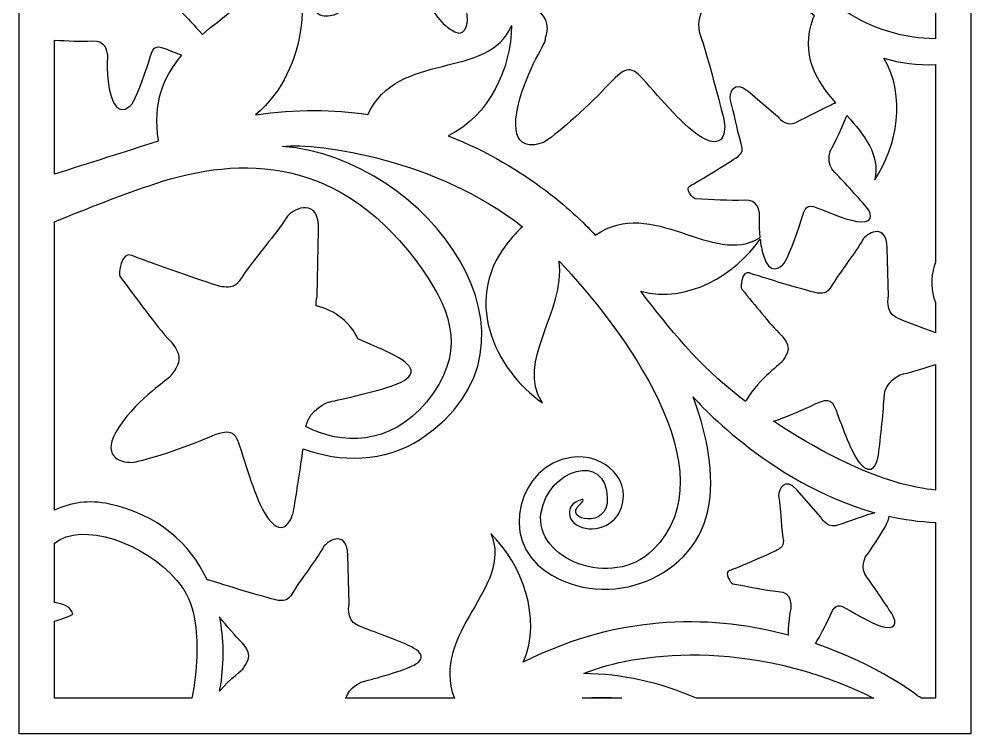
# Model space of a CAD drawing. Header units: centimetres. Extents: x -20.8 to -15.2, y -3.7 to 9.
# Drawn here: x -20.81 to -15.17, y -3.67 to 0.57 of the extents above; entities that cross this region are included whole.
import ezdxf

# ---------------------------------------------------------------- set-up
doc = ezdxf.new("R2010")
doc.units = ezdxf.units.CM
doc.header["$MEASUREMENT"] = 0
doc.layers.add('layer 1', color=7, linetype='Continuous')

msp = doc.modelspace()

# ---------------------------------------------------------------- linework, layer by layer
at = {"layer": 'layer 1', "color": 250, "lineweight": 30}
for points, knots in [([(-20.80773, -3.66548), (-20.80773, -3.66548), (-15.17043, -3.66548), (-15.17043, -3.66548), (-15.17043, -3.66548), (-15.17043, -3.66548), (-15.17043, 9.00069), (-15.17043, 9.00069), (-15.17043, 9.00069), (-15.17043, 9.00069), (-20.80773, 9.00069), (-20.80773, 9.00069), (-20.80773, 9.00069), (-20.80773, 9.00069), (-20.80773, -3.66548), (-20.80773, -3.66548)], [0, 0, 0, 0, 0.2, 0.2, 0.2, 0.2, 0.4, 0.4, 0.4, 0.4, 0.6, 0.6, 0.6, 0.6, 1, 1, 1, 1]), ([(-15.38113, 0.45365), (-15.38113, 0.45365), (-15.38113, 1.33481), (-15.38113, 1.33481), (-15.38113, 1.33481), (-15.38113, 1.33481), (-15.38297, 1.34072), (-15.38297, 1.34072), (-15.38297, 1.34072), (-15.38622, 1.35135), (-15.38897, 1.36193), (-15.39128, 1.37241), (-15.39128, 1.37241), (-15.40164, 1.36466), (-15.41935, 1.36158), (-15.44774, 1.36681), (-15.44774, 1.36681), (-15.51716, 1.37959), (-15.63224, 1.4503), (-15.71829, 1.49852), (-15.71829, 1.49852), (-15.7795, 1.53283), (-15.79417, 1.51715), (-15.83431, 1.42769), (-15.83431, 1.42769), (-15.87611, 1.33454), (-15.95934, 1.19185), (-15.98045, 1.1712), (-15.98045, 1.1712), (-16.01187, 1.14047), (-16.08764, 1.10306), (-16.10868, 1.23867), (-16.10868, 1.23867), (-16.12971, 1.37429), (-16.09007, 1.50567), (-16.09528, 1.51823), (-16.09528, 1.51823), (-16.10051, 1.53079), (-16.0854, 1.60618), (-16.18248, 1.61455), (-16.18248, 1.61455), (-16.25897, 1.62114), (-16.34165, 1.63807), (-16.42678, 1.65424), (-16.42678, 1.65424), (-16.42603, 1.55611), (-16.41936, 1.46389), (-16.40478, 1.38294), (-16.40478, 1.38294), (-16.38641, 1.281), (-16.3572, 1.18638), (-16.31911, 1.09951), (-16.31911, 1.09951), (-16.31114, 1.09142), (-16.30677, 1.08198), (-16.30622, 1.07105), (-16.30622, 1.07105), (-16.12215, 0.67958), (-15.75365, 0.45496), (-15.38113, 0.45365)], [0, 0, 0, 0, 0.0625, 0.0625, 0.0625, 0.0625, 0.125, 0.125, 0.125, 0.125, 0.1875, 0.1875, 0.1875, 0.1875, 0.25, 0.25, 0.25, 0.25, 0.3125, 0.3125, 0.3125, 0.3125, 0.375, 0.375, 0.375, 0.375, 0.4375, 0.4375, 0.4375, 0.4375, 0.5, 0.5, 0.5, 0.5, 0.5625, 0.5625, 0.5625, 0.5625, 0.625, 0.625, 0.625, 0.625, 0.6875, 0.6875, 0.6875, 0.6875, 0.75, 0.75, 0.75, 0.75, 0.8125, 0.8125, 0.8125, 0.8125, 0.875, 0.875, 0.875, 0.875, 1, 1, 1, 1]), ([(-16.41967, -0.72427), (-16.69967, -0.90035), (-17.05377, -0.4753), (-17.39508, -0.70962), (-17.39508, -0.70962), (-17.48923, -0.60699), (-17.79299, -0.3058), (-18.26694, -0.12129), (-18.26694, -0.12129), (-18.02116, -0.00511), (-17.8938, 0.28228), (-17.8907, 0.53192), (-17.8907, 0.53192), (-18.02389, 0.20957), (-18.56746, 0.385), (-18.74195, 0.0053), (-18.74195, 0.0053), (-18.94444, 0.0354), (-19.16674, 0.03902), (-19.40704, 0.00224), (-19.40704, 0.00224), (-19.08494, 0.27807), (-19.07135, 0.76538), (-19.22054, 1.11146), (-19.22054, 1.11146), (-19.21252, 0.82122), (-19.49604, 0.67613), (-19.72192, 0.47896), (-19.72192, 0.47896), (-19.76763, 0.52992), (-19.81665, 0.58343), (-19.84078, 0.60627), (-19.84078, 0.60627), (-19.89296, 0.65563), (-19.86632, 0.73163), (-19.86632, 0.73163), (-19.86632, 0.73163), (-19.86632, 0.73163), (-19.8013, 0.85544), (-19.77019, 0.93698), (-19.77019, 0.93698), (-19.73259, 1.0355), (-19.77092, 1.0487), (-19.86184, 1.00636), (-19.86184, 1.00636), (-19.93588, 0.97187), (-20.04274, 0.91202), (-20.07946, 0.89779), (-20.07946, 0.89779), (-20.13541, 0.87611), (-20.17738, 0.93725), (-20.17738, 0.93725), (-20.17738, 0.93725), (-20.17738, 0.93725), (-20.28173, 1.02645), (-20.28173, 1.02645), (-20.28173, 1.02645), (-19.97825, 0.99415), (-19.64257, 1.05001), (-19.29615, 1.26808), (-19.29615, 1.26808), (-19.24985, 1.29722), (-19.20739, 1.33095), (-19.16866, 1.3686), (-19.16866, 1.3686), (-19.08271, 1.30217), (-19.0001, 1.23585), (-18.91852, 1.18503), (-18.91852, 1.18503), (-18.81803, 1.12242), (-18.87598, 1.04911), (-18.87726, 1.03264), (-18.87726, 1.03264), (-18.87853, 1.01616), (-18.99394, 0.89577), (-19.04598, 0.73733), (-19.04598, 0.73733), (-19.09802, 0.57889), (-18.99534, 0.57757), (-18.94437, 0.59352), (-18.94437, 0.59352), (-18.91013, 0.60424), (-18.74129, 0.71282), (-18.64463, 0.79062), (-18.64463, 0.79062), (-18.5518, 0.86534), (-18.52728, 0.87422), (-18.47993, 0.80331), (-18.47993, 0.80331), (-18.41336, 0.70361), (-18.32777, 0.56358), (-18.25966, 0.51144), (-18.25966, 0.51144), (-18.16377, 0.43803), (-18.1505, 0.54056), (-18.15557, 0.58624), (-18.15557, 0.58624), (-18.16364, 0.65883), (-18.17699, 0.77521), (-18.18904, 0.86228), (-18.18904, 0.86228), (-18.04603, 0.78266), (-17.90854, 0.69969), (-17.77644, 0.6419), (-17.77644, 0.6419), (-17.62942, 0.5776), (-17.69281, 0.46795), (-17.6913, 0.44559), (-17.6913, 0.44559), (-17.68978, 0.42324), (-17.82102, 0.23922), (-17.85983, 0.01655), (-17.85983, 0.01655), (-17.89865, -0.20612), (-17.76067, -0.1878), (-17.69544, -0.15644), (-17.69544, -0.15644), (-17.6516, -0.13537), (-17.4464, 0.04327), (-17.33199, 0.16651), (-17.33199, 0.16651), (-17.2221, 0.28488), (-17.19094, 0.30158), (-17.11358, 0.21575), (-17.11358, 0.21575), (-17.00481, 0.09506), (-16.86262, -0.07602), (-16.76108, -0.13263), (-16.76108, -0.13263), (-16.61813, -0.21233), (-16.62038, -0.07222), (-16.63612, -0.01195), (-16.63612, -0.01195), (-16.67216, 0.126), (-16.74069, 0.38367), (-16.77249, 0.47188), (-16.77249, 0.47188), (-16.81673, 0.59463), (-16.71132, 0.69607), (-16.71132, 0.69607), (-16.71132, 0.69607), (-16.71132, 0.69607), (-16.51287, 0.83779), (-16.39464, 0.94393), (-16.39464, 0.94393), (-16.31985, 0.81902), (-16.22245, 0.69916), (-16.09708, 0.58906), (-16.09708, 0.58906), (-16.10015, 0.58562), (-16.10263, 0.58142), (-16.10445, 0.57635), (-16.10445, 0.57635), (-16.18284, 0.35759), (-16.08597, 0.20857), (-15.97157, 0.07449), (-15.97157, 0.07449), (-15.98015, 0.07124), (-15.98936, 0.0673), (-15.99921, 0.06272), (-15.99921, 0.06272), (-16.07324, 0.02823), (-16.1801, -0.03162), (-16.21682, -0.04585), (-16.21682, -0.04585), (-16.27278, -0.06754), (-16.31475, -0.00639), (-16.31475, -0.00639), (-16.31475, -0.00639), (-16.31475, -0.00639), (-16.48906, 0.14264), (-16.48906, 0.14264), (-16.48906, 0.14264), (-16.57579, 0.21678), (-16.60211, 0.12751), (-16.5954, 0.08944), (-16.5954, 0.08944), (-16.56834, 0.00259), (-16.56034, -0.06612), (-16.53224, -0.16679), (-16.53224, -0.16679), (-16.51306, -0.21851), (-16.53766, -0.23021), (-16.55, -0.24327), (-16.55, -0.24327), (-16.56234, -0.25631), (-16.79877, -0.39926), (-16.83398, -0.41725), (-16.83398, -0.41725), (-16.86919, -0.43525), (-16.81416, -0.49532), (-16.80184, -0.4957), (-16.80184, -0.4957), (-16.70124, -0.49882), (-16.602, -0.50764), (-16.51378, -0.50279), (-16.51378, -0.50279), (-16.42557, -0.49794), (-16.42953, -0.56756), (-16.42324, -0.57817), (-16.42324, -0.57817), (-16.41887, -0.58555), (-16.42668, -0.64729), (-16.41967, -0.72427)], [0, 0, 0, 0, 0.0192308, 0.0192308, 0.0192308, 0.0192308, 0.0384615, 0.0384615, 0.0384615, 0.0384615, 0.0576923, 0.0576923, 0.0576923, 0.0576923, 0.0769231, 0.0769231, 0.0769231, 0.0769231, 0.0961538, 0.0961538, 0.0961538, 0.0961538, 0.1153846, 0.1153846, 0.1153846, 0.1153846, 0.1346154, 0.1346154, 0.1346154, 0.1346154, 0.1538462, 0.1538462, 0.1538462, 0.1538462, 0.1730769, 0.1730769, 0.1730769, 0.1730769, 0.1923077, 0.1923077, 0.1923077, 0.1923077, 0.2115385, 0.2115385, 0.2115385, 0.2115385, 0.2307692, 0.2307692, 0.2307692, 0.2307692, 0.25, 0.25, 0.25, 0.25, 0.2692308, 0.2692308, 0.2692308, 0.2692308, 0.2884615, 0.2884615, 0.2884615, 0.2884615, 0.3076923, 0.3076923, 0.3076923, 0.3076923, 0.3269231, 0.3269231, 0.3269231, 0.3269231, 0.3461538, 0.3461538, 0.3461538, 0.3461538, 0.3653846, 0.3653846, 0.3653846, 0.3653846, 0.3846154, 0.3846154, 0.3846154, 0.3846154, 0.4038462, 0.4038462, 0.4038462, 0.4038462, 0.4230769, 0.4230769, 0.4230769, 0.4230769, 0.4423077, 0.4423077, 0.4423077, 0.4423077, 0.4615385, 0.4615385, 0.4615385, 0.4615385, 0.4807692, 0.4807692, 0.4807692, 0.4807692, 0.5, 0.5, 0.5, 0.5, 0.5192308, 0.5192308, 0.5192308, 0.5192308, 0.5384615, 0.5384615, 0.5384615, 0.5384615, 0.5576923, 0.5576923, 0.5576923, 0.5576923, 0.5769231, 0.5769231, 0.5769231, 0.5769231, 0.5961538, 0.5961538, 0.5961538, 0.5961538, 0.6153846, 0.6153846, 0.6153846, 0.6153846, 0.6346154, 0.6346154, 0.6346154, 0.6346154, 0.6538462, 0.6538462, 0.6538462, 0.6538462, 0.6730769, 0.6730769, 0.6730769, 0.6730769, 0.6923077, 0.6923077, 0.6923077, 0.6923077, 0.7115385, 0.7115385, 0.7115385, 0.7115385, 0.7307692, 0.7307692, 0.7307692, 0.7307692, 0.75, 0.75, 0.75, 0.75, 0.7692308, 0.7692308, 0.7692308, 0.7692308, 0.7884615, 0.7884615, 0.7884615, 0.7884615, 0.8076923, 0.8076923, 0.8076923, 0.8076923, 0.8269231, 0.8269231, 0.8269231, 0.8269231, 0.8461538, 0.8461538, 0.8461538, 0.8461538, 0.8653846, 0.8653846, 0.8653846, 0.8653846, 0.8846154, 0.8846154, 0.8846154, 0.8846154, 0.9038462, 0.9038462, 0.9038462, 0.9038462, 0.9230769, 0.9230769, 0.9230769, 0.9230769, 0.9423077, 0.9423077, 0.9423077, 0.9423077, 0.9615385, 0.9615385, 0.9615385, 0.9615385, 1, 1, 1, 1]), ([(-20.59702, 0.44518), (-20.59702, 0.44518), (-20.59702, -0.34937), (-20.59702, -0.34937), (-20.59702, -0.34937), (-20.39338, -0.28256), (-20.18354, -0.21849), (-19.98292, -0.15221), (-19.98292, -0.15221), (-19.9831, -0.15137), (-19.98329, -0.15054), (-19.98343, -0.14967), (-19.98343, -0.14967), (-20.02014, 0.07215), (-19.95258, 0.22881), (-19.84468, 0.3564), (-19.84468, 0.3564), (-19.87944, 0.36967), (-19.91415, 0.38383), (-19.94491, 0.39576), (-19.94491, 0.39576), (-20.00423, 0.41878), (-20.0154, 0.40283), (-20.04005, 0.3174), (-20.04005, 0.3174), (-20.06573, 0.22845), (-20.12229, 0.08976), (-20.13861, 0.06853), (-20.13861, 0.06853), (-20.1629, 0.03694), (-20.22617, -0.0063), (-20.26232, 0.11278), (-20.26232, 0.11278), (-20.29846, 0.23186), (-20.2796, 0.35486), (-20.28589, 0.36548), (-20.28589, 0.36548), (-20.29217, 0.37609), (-20.28821, 0.4457), (-20.37642, 0.44085), (-20.37642, 0.44085), (-20.44483, 0.43709), (-20.51986, 0.44153), (-20.59702, 0.44518)], [0, 0, 0, 0, 0.0833333, 0.0833333, 0.0833333, 0.0833333, 0.1666667, 0.1666667, 0.1666667, 0.1666667, 0.25, 0.25, 0.25, 0.25, 0.3333333, 0.3333333, 0.3333333, 0.3333333, 0.4166667, 0.4166667, 0.4166667, 0.4166667, 0.5, 0.5, 0.5, 0.5, 0.5833333, 0.5833333, 0.5833333, 0.5833333, 0.6666667, 0.6666667, 0.6666667, 0.6666667, 0.75, 0.75, 0.75, 0.75, 0.8333333, 0.8333333, 0.8333333, 0.8333333, 1, 1, 1, 1]), ([(-15.38113, -1.28869), (-15.38113, -1.28869), (-15.38113, -1.10838), (-15.38113, -1.10838), (-15.38113, -1.10838), (-15.40624, -1.0413), (-15.40948, -0.96579), (-15.38784, -0.8925), (-15.38784, -0.8925), (-15.38575, -0.88542), (-15.38341, -0.8786), (-15.38113, -0.8717), (-15.38113, -0.8717), (-15.38113, -0.8717), (-15.38113, 0.30016), (-15.38113, 0.30016), (-15.38113, 0.30016), (-15.48662, 0.29733), (-15.58922, 0.30934), (-15.6856, 0.33848), (-15.6856, 0.33848), (-15.55247, 0.1141), (-15.60681, -0.18268), (-15.7394, -0.38198), (-15.7394, -0.38198), (-15.7078, -0.23199), (-15.80154, -0.11827), (-15.90541, -0.00087), (-15.90541, -0.00087), (-15.9061, -0.00277), (-15.9068, -0.0047), (-15.90755, -0.00666), (-15.90755, -0.00666), (-15.93867, -0.0882), (-16.00368, -0.21202), (-16.00368, -0.21202), (-16.00368, -0.21202), (-16.00368, -0.21202), (-16.03033, -0.28802), (-15.97814, -0.33737), (-15.97814, -0.33737), (-15.94064, -0.37286), (-15.84305, -0.48251), (-15.79112, -0.54138), (-15.79112, -0.54138), (-15.76843, -0.5671), (-15.73258, -0.63542), (-15.82261, -0.63169), (-15.82261, -0.63169), (-15.88656, -0.62904), (-15.99888, -0.58022), (-16.08227, -0.54787), (-16.08227, -0.54787), (-16.14159, -0.52486), (-16.15277, -0.54081), (-16.17742, -0.62623), (-16.17742, -0.62623), (-16.20309, -0.71519), (-16.25966, -0.85389), (-16.27597, -0.87511), (-16.27597, -0.87511), (-16.30027, -0.90671), (-16.36354, -0.94993), (-16.39969, -0.83085), (-16.39969, -0.83085), (-16.40973, -0.79777), (-16.41553, -0.76438), (-16.4188, -0.73318), (-16.4188, -0.73318), (-16.56706, -0.94592), (-16.84762, -1.11522), (-17.12577, -1.04265), (-17.12577, -1.04265), (-16.95138, -1.26767), (-16.7888, -1.47681), (-16.53919, -1.66954), (-16.53919, -1.66954), (-16.52808, -1.67811), (-16.51682, -1.68667), (-16.50544, -1.69522), (-16.50544, -1.69522), (-16.50427, -1.6932), (-16.50307, -1.69117), (-16.50182, -1.6891), (-16.50182, -1.6891), (-16.42093, -1.55488), (-16.28999, -1.4688), (-16.28536, -1.45397), (-16.28536, -1.45397), (-16.28074, -1.43914), (-16.21228, -1.38414), (-16.29121, -1.30572), (-16.29121, -1.30572), (-16.37015, -1.2273), (-16.44559, -1.12704), (-16.5275, -1.03033), (-16.5275, -1.03033), (-16.53753, -1.01847), (-16.52777, -0.91635), (-16.48124, -0.93412), (-16.48124, -0.93412), (-16.43471, -0.95187), (-16.10163, -1.05244), (-16.07903, -1.05298), (-16.07903, -1.05298), (-16.05641, -1.05353), (-16.02471, -1.06665), (-15.99251, -1.0051), (-15.99251, -1.0051), (-15.92207, -0.89393), (-15.86455, -0.82849), (-15.80613, -0.72994), (-15.80613, -0.72994), (-15.77618, -0.69157), (-15.67049, -0.64089), (-15.6667, -0.78454), (-15.6667, -0.78454), (-15.6667, -0.78454), (-15.65908, -1.07324), (-15.65908, -1.07324), (-15.65908, -1.07324), (-15.65908, -1.07324), (-15.68088, -1.16407), (-15.6134, -1.19812), (-15.6134, -1.19812), (-15.57675, -1.21661), (-15.4704, -1.25369), (-15.38113, -1.28869)], [0, 0, 0, 0, 0.030303, 0.030303, 0.030303, 0.030303, 0.0606061, 0.0606061, 0.0606061, 0.0606061, 0.0909091, 0.0909091, 0.0909091, 0.0909091, 0.1212121, 0.1212121, 0.1212121, 0.1212121, 0.1515152, 0.1515152, 0.1515152, 0.1515152, 0.1818182, 0.1818182, 0.1818182, 0.1818182, 0.2121212, 0.2121212, 0.2121212, 0.2121212, 0.2424242, 0.2424242, 0.2424242, 0.2424242, 0.2727273, 0.2727273, 0.2727273, 0.2727273, 0.3030303, 0.3030303, 0.3030303, 0.3030303, 0.3333333, 0.3333333, 0.3333333, 0.3333333, 0.3636364, 0.3636364, 0.3636364, 0.3636364, 0.3939394, 0.3939394, 0.3939394, 0.3939394, 0.4242424, 0.4242424, 0.4242424, 0.4242424, 0.4545455, 0.4545455, 0.4545455, 0.4545455, 0.4848485, 0.4848485, 0.4848485, 0.4848485, 0.5151515, 0.5151515, 0.5151515, 0.5151515, 0.5454545, 0.5454545, 0.5454545, 0.5454545, 0.5757576, 0.5757576, 0.5757576, 0.5757576, 0.6060606, 0.6060606, 0.6060606, 0.6060606, 0.6363636, 0.6363636, 0.6363636, 0.6363636, 0.6666667, 0.6666667, 0.6666667, 0.6666667, 0.6969697, 0.6969697, 0.6969697, 0.6969697, 0.7272727, 0.7272727, 0.7272727, 0.7272727, 0.7575758, 0.7575758, 0.7575758, 0.7575758, 0.7878788, 0.7878788, 0.7878788, 0.7878788, 0.8181818, 0.8181818, 0.8181818, 0.8181818, 0.8484848, 0.8484848, 0.8484848, 0.8484848, 0.8787879, 0.8787879, 0.8787879, 0.8787879, 0.9090909, 0.9090909, 0.9090909, 0.9090909, 0.9393939, 0.9393939, 0.9393939, 0.9393939, 1, 1, 1, 1]), ([(-18.87296, -3.4542), (-18.87296, -3.4542), (-18.22979, -3.4542), (-18.22979, -3.4542), (-18.22979, -3.4542), (-18.37823, -3.06548), (-17.87565, -2.79814), (-18.01385, -2.4785), (-18.01385, -2.4785), (-17.82852, -2.66307), (-17.7085, -2.97434), (-17.82147, -3.24005), (-17.82147, -3.24005), (-17.22547, -2.94012), (-16.67188, -2.96749), (-16.25334, -3.08009), (-16.25334, -3.08009), (-16.25498, -2.98877), (-16.23293, -2.91192), (-16.23659, -2.90311), (-16.23659, -2.90311), (-16.24108, -2.89233), (-16.22811, -2.82759), (-16.31146, -2.82041), (-16.31146, -2.82041), (-16.39481, -2.81323), (-16.48668, -2.79177), (-16.58057, -2.77547), (-16.58057, -2.77547), (-16.59207, -2.77348), (-16.63567, -2.70985), (-16.60027, -2.69766), (-16.60027, -2.69766), (-16.56488, -2.68547), (-16.32422, -2.58287), (-16.31091, -2.57229), (-16.31091, -2.57229), (-16.29761, -2.56169), (-16.27299, -2.55398), (-16.28409, -2.50295), (-16.28409, -2.50295), (-16.29706, -2.40485), (-16.29544, -2.33936), (-16.30925, -2.25434), (-16.30925, -2.25434), (-16.31048, -2.21775), (-16.27393, -2.13755), (-16.20249, -2.21859), (-16.20249, -2.21859), (-16.20249, -2.21859), (-16.05887, -2.38148), (-16.05887, -2.38148), (-16.05887, -2.38148), (-16.05887, -2.38148), (-16.02766, -2.44439), (-15.97231, -2.43149), (-15.97231, -2.43149), (-15.93599, -2.42303), (-15.82785, -2.38113), (-15.75386, -2.35864), (-15.75386, -2.35864), (-15.74889, -2.35713), (-15.7441, -2.35575), (-15.73947, -2.35451), (-15.73947, -2.35451), (-16.37554, -2.17864), (-16.81611, -1.66781), (-16.81611, -1.66781), (-16.81611, -1.66781), (-16.7482, -1.84396), (-16.68922, -2.08679), (-16.72042, -2.30187), (-16.72042, -2.30187), (-16.78435, -2.74242), (-17.32557, -2.94813), (-17.68636, -2.7036), (-17.68636, -2.7036), (-17.97414, -2.50858), (-17.8438, -2.07266), (-17.53872, -2.02667), (-17.53872, -2.02667), (-17.34304, -1.99717), (-17.15551, -2.16908), (-17.25647, -2.35925), (-17.25647, -2.35925), (-17.3097, -2.45948), (-17.47386, -2.481), (-17.53411, -2.39993), (-17.53411, -2.39993), (-17.55481, -2.37209), (-17.55915, -2.31635), (-17.5103, -2.29249), (-17.5103, -2.29249), (-17.47331, -2.26899), (-17.44518, -2.26878), (-17.48926, -2.3088), (-17.48926, -2.3088), (-17.58801, -2.39847), (-17.31407, -2.45346), (-17.32426, -2.26897), (-17.32426, -2.26897), (-17.32976, -1.99041), (-17.67413, -2.09486), (-17.71599, -2.35379), (-17.71599, -2.35379), (-17.7606, -2.62965), (-17.29442, -2.81356), (-17.05406, -2.57542), (-17.05406, -2.57542), (-16.58713, -2.11284), (-17.2444, -1.25008), (-17.60862, -0.86413), (-17.60862, -0.86413), (-17.56935, -1.16559), (-17.87055, -1.45681), (-17.70723, -1.70441), (-17.70723, -1.70441), (-17.98942, -1.50789), (-18.19871, -1.07606), (-17.89141, -0.72805), (-17.89141, -0.72805), (-17.87443, -0.70882), (-17.85112, -0.68241), (-17.82645, -0.66022), (-17.82645, -0.66022), (-18.32544, -0.26588), (-19.02676, -0.15972), (-19.24947, -0.18409), (-19.24947, -0.18409), (-18.38453, -0.25072), (-17.57653, -1.352), (-18.42979, -1.9181), (-18.42979, -1.9181), (-18.64272, -2.05937), (-18.90785, -2.05665), (-19.12561, -1.97567), (-19.12561, -1.97567), (-19.14042, -2.08698), (-19.16455, -2.2392), (-19.17978, -2.33307), (-19.17978, -2.33307), (-19.1891, -2.39057), (-19.24017, -2.51124), (-19.33227, -2.38903), (-19.33227, -2.38903), (-19.39771, -2.30223), (-19.45461, -2.10216), (-19.502, -1.95782), (-19.502, -1.95782), (-19.5357, -1.85515), (-19.56867, -1.85767), (-19.70739, -1.91735), (-19.70739, -1.91735), (-19.85183, -1.97948), (-20.09488, -2.05464), (-20.14032, -2.05609), (-20.14032, -2.05609), (-20.20797, -2.05824), (-20.33289, -2.02175), (-20.21551, -1.846), (-20.21551, -1.846), (-20.09812, -1.67024), (-19.91629, -1.56249), (-19.90915, -1.5428), (-19.90915, -1.5428), (-19.90198, -1.52312), (-19.80631, -1.45332), (-19.90773, -1.34272), (-19.90773, -1.34272), (-20.00914, -1.23213), (-20.10449, -1.09234), (-20.20877, -0.9569), (-20.20877, -0.9569), (-20.22155, -0.94031), (-20.20198, -0.80335), (-20.14042, -0.8302), (-20.14042, -0.8302), (-20.07885, -0.85702), (-19.63644, -1.01342), (-19.60601, -1.01556), (-19.60601, -1.01556), (-19.5756, -1.01771), (-19.53372, -1.03739), (-19.48648, -0.95649), (-19.48648, -0.95649), (-19.3846, -0.81114), (-19.30301, -0.7266), (-19.21813, -0.59749), (-19.21813, -0.59749), (-19.17538, -0.54767), (-19.02982, -0.48604), (-19.03372, -0.67978), (-19.03372, -0.67978), (-19.03372, -0.67978), (-19.04156, -1.0692), (-19.04156, -1.0692), (-19.04156, -1.0692), (-19.04156, -1.0692), (-19.04915, -1.09545), (-19.04831, -1.12856), (-19.04831, -1.12856), (-18.9351, -1.15586), (-18.83873, -1.23124), (-18.80194, -1.32408), (-18.80194, -1.32408), (-18.73669, -1.35203), (-18.6669, -1.38211), (-18.61087, -1.40902), (-18.61087, -1.40902), (-18.4573, -1.48275), (-18.43334, -1.54731), (-18.6032, -1.6041), (-18.6032, -1.6041), (-18.74377, -1.65109), (-18.97637, -1.69915), (-18.97637, -1.69915), (-18.97637, -1.69915), (-18.97637, -1.69915), (-19.08781, -1.73983), (-19.11004, -1.84374), (-19.11004, -1.84374), (-18.89979, -1.95429), (-18.61092, -1.95967), (-18.39538, -1.69882), (-18.39538, -1.69882), (-18.16375, -1.41851), (-18.23537, -1.17801), (-18.41728, -0.91668), (-18.41728, -0.91668), (-18.8937, -0.23226), (-19.4988, -0.23847), (-19.99852, -0.40418), (-19.99852, -0.40418), (-20.2067, -0.47322), (-20.40493, -0.55171), (-20.59702, -0.63064), (-20.59702, -0.63064), (-20.59702, -0.63064), (-20.59702, -2.34018), (-20.59702, -2.34018), (-20.59702, -2.34018), (-20.50296, -2.295), (-20.39303, -2.27654), (-20.27245, -2.303), (-20.27245, -2.303), (-19.98658, -2.36571), (-19.7952, -2.53487), (-19.69221, -2.75428), (-19.69221, -2.75428), (-19.68713, -2.75269), (-19.6814, -2.75286), (-19.67494, -2.75532), (-19.67494, -2.75532), (-19.62842, -2.77308), (-19.29534, -2.87365), (-19.27272, -2.87419), (-19.27272, -2.87419), (-19.25012, -2.87473), (-19.21842, -2.88786), (-19.18623, -2.82632), (-19.18623, -2.82632), (-19.11577, -2.71514), (-19.05826, -2.64971), (-18.99985, -2.55116), (-18.99985, -2.55116), (-18.9699, -2.51278), (-18.86419, -2.4621), (-18.8604, -2.60574), (-18.8604, -2.60574), (-18.8604, -2.60574), (-18.85279, -2.89446), (-18.85279, -2.89446), (-18.85279, -2.89446), (-18.85279, -2.89446), (-18.87458, -2.98528), (-18.80711, -3.01932), (-18.80711, -3.01932), (-18.76283, -3.04167), (-18.61675, -3.09114), (-18.52204, -3.13131), (-18.52204, -3.13131), (-18.40576, -3.18063), (-18.38579, -3.22762), (-18.50965, -3.27554), (-18.50965, -3.27554), (-18.61215, -3.31519), (-18.78278, -3.3588), (-18.78278, -3.3588), (-18.78278, -3.3588), (-18.78278, -3.3588), (-18.85251, -3.38802), (-18.87296, -3.4542)], [0, 0, 0, 0, 0.0135135, 0.0135135, 0.0135135, 0.0135135, 0.027027, 0.027027, 0.027027, 0.027027, 0.0405405, 0.0405405, 0.0405405, 0.0405405, 0.0540541, 0.0540541, 0.0540541, 0.0540541, 0.0675676, 0.0675676, 0.0675676, 0.0675676, 0.0810811, 0.0810811, 0.0810811, 0.0810811, 0.0945946, 0.0945946, 0.0945946, 0.0945946, 0.1081081, 0.1081081, 0.1081081, 0.1081081, 0.1216216, 0.1216216, 0.1216216, 0.1216216, 0.1351351, 0.1351351, 0.1351351, 0.1351351, 0.1486486, 0.1486486, 0.1486486, 0.1486486, 0.1621622, 0.1621622, 0.1621622, 0.1621622, 0.1756757, 0.1756757, 0.1756757, 0.1756757, 0.1891892, 0.1891892, 0.1891892, 0.1891892, 0.2027027, 0.2027027, 0.2027027, 0.2027027, 0.2162162, 0.2162162, 0.2162162, 0.2162162, 0.2297297, 0.2297297, 0.2297297, 0.2297297, 0.2432432, 0.2432432, 0.2432432, 0.2432432, 0.2567568, 0.2567568, 0.2567568, 0.2567568, 0.2702703, 0.2702703, 0.2702703, 0.2702703, 0.2837838, 0.2837838, 0.2837838, 0.2837838, 0.2972973, 0.2972973, 0.2972973, 0.2972973, 0.3108108, 0.3108108, 0.3108108, 0.3108108, 0.3243243, 0.3243243, 0.3243243, 0.3243243, 0.3378378, 0.3378378, 0.3378378, 0.3378378, 0.3513514, 0.3513514, 0.3513514, 0.3513514, 0.3648649, 0.3648649, 0.3648649, 0.3648649, 0.3783784, 0.3783784, 0.3783784, 0.3783784, 0.3918919, 0.3918919, 0.3918919, 0.3918919, 0.4054054, 0.4054054, 0.4054054, 0.4054054, 0.4189189, 0.4189189, 0.4189189, 0.4189189, 0.4324324, 0.4324324, 0.4324324, 0.4324324, 0.4459459, 0.4459459, 0.4459459, 0.4459459, 0.4594595, 0.4594595, 0.4594595, 0.4594595, 0.472973, 0.472973, 0.472973, 0.472973, 0.4864865, 0.4864865, 0.4864865, 0.4864865, 0.5, 0.5, 0.5, 0.5, 0.5135135, 0.5135135, 0.5135135, 0.5135135, 0.527027, 0.527027, 0.527027, 0.527027, 0.5405405, 0.5405405, 0.5405405, 0.5405405, 0.5540541, 0.5540541, 0.5540541, 0.5540541, 0.5675676, 0.5675676, 0.5675676, 0.5675676, 0.5810811, 0.5810811, 0.5810811, 0.5810811, 0.5945946, 0.5945946, 0.5945946, 0.5945946, 0.6081081, 0.6081081, 0.6081081, 0.6081081, 0.6216216, 0.6216216, 0.6216216, 0.6216216, 0.6351351, 0.6351351, 0.6351351, 0.6351351, 0.6486486, 0.6486486, 0.6486486, 0.6486486, 0.6621622, 0.6621622, 0.6621622, 0.6621622, 0.6756757, 0.6756757, 0.6756757, 0.6756757, 0.6891892, 0.6891892, 0.6891892, 0.6891892, 0.7027027, 0.7027027, 0.7027027, 0.7027027, 0.7162162, 0.7162162, 0.7162162, 0.7162162, 0.7297297, 0.7297297, 0.7297297, 0.7297297, 0.7432432, 0.7432432, 0.7432432, 0.7432432, 0.7567568, 0.7567568, 0.7567568, 0.7567568, 0.7702703, 0.7702703, 0.7702703, 0.7702703, 0.7837838, 0.7837838, 0.7837838, 0.7837838, 0.7972973, 0.7972973, 0.7972973, 0.7972973, 0.8108108, 0.8108108, 0.8108108, 0.8108108, 0.8243243, 0.8243243, 0.8243243, 0.8243243, 0.8378378, 0.8378378, 0.8378378, 0.8378378, 0.8513514, 0.8513514, 0.8513514, 0.8513514, 0.8648649, 0.8648649, 0.8648649, 0.8648649, 0.8783784, 0.8783784, 0.8783784, 0.8783784, 0.8918919, 0.8918919, 0.8918919, 0.8918919, 0.9054054, 0.9054054, 0.9054054, 0.9054054, 0.9189189, 0.9189189, 0.9189189, 0.9189189, 0.9324324, 0.9324324, 0.9324324, 0.9324324, 0.9459459, 0.9459459, 0.9459459, 0.9459459, 0.9594595, 0.9594595, 0.9594595, 0.9594595, 0.972973, 0.972973, 0.972973, 0.972973, 1, 1, 1, 1]), ([(-15.38113, -2.22084), (-15.38113, -2.22084), (-15.38113, -1.47737), (-15.38113, -1.47737), (-15.38113, -1.47737), (-15.47791, -1.50919), (-15.58907, -1.5376), (-15.58907, -1.5376), (-15.58907, -1.5376), (-15.58907, -1.5376), (-15.68262, -1.57678), (-15.68478, -1.66721), (-15.68478, -1.66721), (-15.68634, -1.73221), (-15.70659, -1.91595), (-15.71787, -2.01417), (-15.71787, -2.01417), (-15.72279, -2.05708), (-15.75644, -2.14821), (-15.82889, -2.06086), (-15.82889, -2.06086), (-15.88035, -1.99883), (-15.9294, -1.85261), (-15.96947, -1.74733), (-15.96947, -1.74733), (-15.99798, -1.67244), (-16.02231, -1.67544), (-16.12301, -1.72442), (-16.12301, -1.72442), (-16.18463, -1.7544), (-16.27132, -1.78886), (-16.33915, -1.81274), (-16.33915, -1.81274), (-16.09236, -1.97696), (-15.81401, -2.11984), (-15.58936, -2.18097), (-15.58936, -2.18097), (-15.5189, -2.20013), (-15.44935, -2.21326), (-15.38113, -2.22084)], [0, 0, 0, 0, 0.0909091, 0.0909091, 0.0909091, 0.0909091, 0.1818182, 0.1818182, 0.1818182, 0.1818182, 0.2727273, 0.2727273, 0.2727273, 0.2727273, 0.3636364, 0.3636364, 0.3636364, 0.3636364, 0.4545455, 0.4545455, 0.4545455, 0.4545455, 0.5454545, 0.5454545, 0.5454545, 0.5454545, 0.6363636, 0.6363636, 0.6363636, 0.6363636, 0.7272727, 0.7272727, 0.7272727, 0.7272727, 0.8181818, 0.8181818, 0.8181818, 0.8181818, 1, 1, 1, 1]), ([(-20.59702, -3.4542), (-20.59702, -3.4542), (-19.78517, -3.4542), (-19.78517, -3.4542), (-19.78517, -3.4542), (-19.74979, -3.28651), (-19.74551, -3.11737), (-19.76769, -2.98334), (-19.76769, -2.98334), (-19.78141, -2.9005), (-19.81507, -2.82218), (-19.87435, -2.7537), (-19.87435, -2.7537), (-20.06453, -2.53393), (-20.43754, -2.40175), (-20.59702, -2.53571), (-20.59702, -2.53571), (-20.59702, -2.53571), (-20.59702, -2.88563), (-20.59702, -2.88563), (-20.59702, -2.88563), (-20.54529, -2.89632), (-20.49823, -2.91118), (-20.48926, -2.95637), (-20.48926, -2.95637), (-20.528, -2.97398), (-20.5638, -2.98765), (-20.59702, -2.99804), (-20.59702, -2.99804), (-20.59702, -2.99804), (-20.59702, -3.4542), (-20.59702, -3.4542)], [0, 0, 0, 0, 0.1111111, 0.1111111, 0.1111111, 0.1111111, 0.2222222, 0.2222222, 0.2222222, 0.2222222, 0.3333333, 0.3333333, 0.3333333, 0.3333333, 0.4444444, 0.4444444, 0.4444444, 0.4444444, 0.5555556, 0.5555556, 0.5555556, 0.5555556, 0.6666667, 0.6666667, 0.6666667, 0.6666667, 0.7777778, 0.7777778, 0.7777778, 0.7777778, 1, 1, 1, 1]), ([(-15.46437, -3.4542), (-15.46437, -3.4542), (-15.38113, -3.4542), (-15.38113, -3.4542), (-15.38113, -3.4542), (-15.38113, -3.4542), (-15.38113, -2.41187), (-15.38113, -2.41187), (-15.38113, -2.41187), (-15.47549, -2.40792), (-15.56705, -2.39511), (-15.65526, -2.3755), (-15.65526, -2.3755), (-15.65563, -2.38979), (-15.66268, -2.4097), (-15.67716, -2.43586), (-15.67716, -2.43586), (-15.71717, -2.50816), (-15.79457, -2.61561), (-15.79457, -2.61561), (-15.79457, -2.61561), (-15.79457, -2.61561), (-15.82966, -2.68332), (-15.78729, -2.73653), (-15.78729, -2.73653), (-15.75684, -2.77478), (-15.67993, -2.89055), (-15.63907, -2.95265), (-15.63907, -2.95265), (-15.62123, -2.97977), (-15.5967, -3.04858), (-15.68061, -3.03312), (-15.68061, -3.03312), (-15.74021, -3.02214), (-15.83902, -2.96143), (-15.9129, -2.92003), (-15.9129, -2.92003), (-15.96545, -2.89058), (-15.97804, -2.90404), (-16.01251, -2.98086), (-16.01251, -2.98086), (-16.03269, -3.0258), (-16.06411, -3.08418), (-16.09098, -3.12985), (-16.09098, -3.12985), (-15.71681, -3.25897), (-15.48552, -3.43884), (-15.48552, -3.43884), (-15.48552, -3.43884), (-15.47858, -3.44381), (-15.47153, -3.44894), (-15.46437, -3.4542)], [0, 0, 0, 0, 0.0714286, 0.0714286, 0.0714286, 0.0714286, 0.1428571, 0.1428571, 0.1428571, 0.1428571, 0.2142857, 0.2142857, 0.2142857, 0.2142857, 0.2857143, 0.2857143, 0.2857143, 0.2857143, 0.3571429, 0.3571429, 0.3571429, 0.3571429, 0.4285714, 0.4285714, 0.4285714, 0.4285714, 0.5, 0.5, 0.5, 0.5, 0.5714286, 0.5714286, 0.5714286, 0.5714286, 0.6428571, 0.6428571, 0.6428571, 0.6428571, 0.7142857, 0.7142857, 0.7142857, 0.7142857, 0.7857143, 0.7857143, 0.7857143, 0.7857143, 0.8571429, 0.8571429, 0.8571429, 0.8571429, 1, 1, 1, 1]), ([(-19.62119, -3.41108), (-19.61916, -3.3987), (-19.61704, -3.38653), (-19.61513, -3.37387), (-19.61513, -3.37387), (-19.59441, -3.23645), (-19.59626, -3.09997), (-19.6215, -2.97235), (-19.6215, -2.97235), (-19.57584, -3.02795), (-19.53098, -3.08117), (-19.48492, -3.12693), (-19.48492, -3.12693), (-19.40599, -3.20534), (-19.47445, -3.26035), (-19.47907, -3.27518), (-19.47907, -3.27518), (-19.48242, -3.28593), (-19.55223, -3.33416), (-19.62119, -3.41108)], [0, 0, 0, 0, 0.1666667, 0.1666667, 0.1666667, 0.1666667, 0.3333333, 0.3333333, 0.3333333, 0.3333333, 0.5, 0.5, 0.5, 0.5, 0.6666667, 0.6666667, 0.6666667, 0.6666667, 1, 1, 1, 1]), ([(-16.79611, -3.4542), (-16.79611, -3.4542), (-15.74574, -3.4542), (-15.74574, -3.4542), (-15.74574, -3.4542), (-15.7655, -3.4439), (-15.78454, -3.43444), (-15.80256, -3.42608), (-15.80256, -3.42608), (-16.56484, -3.07229), (-17.23691, -3.20859), (-17.46225, -3.30759), (-17.46225, -3.30759), (-17.24206, -3.30907), (-17.00684, -3.36106), (-16.79611, -3.4542)], [0, 0, 0, 0, 0.2, 0.2, 0.2, 0.2, 0.4, 0.4, 0.4, 0.4, 0.6, 0.6, 0.6, 0.6, 1, 1, 1, 1]), ([(-17.47331, -3.4542), (-17.47331, -3.4542), (-17.23816, -3.4542), (-17.23816, -3.4542), (-17.23816, -3.4542), (-17.31827, -3.44577), (-17.39673, -3.44629), (-17.47331, -3.4542)], [0, 0, 0, 0, 0.3333333, 0.3333333, 0.3333333, 0.3333333, 1, 1, 1, 1])]:
    msp.add_open_spline(points, degree=3, knots=knots, dxfattribs=at)

doc.saveas('drawing.dxf')
